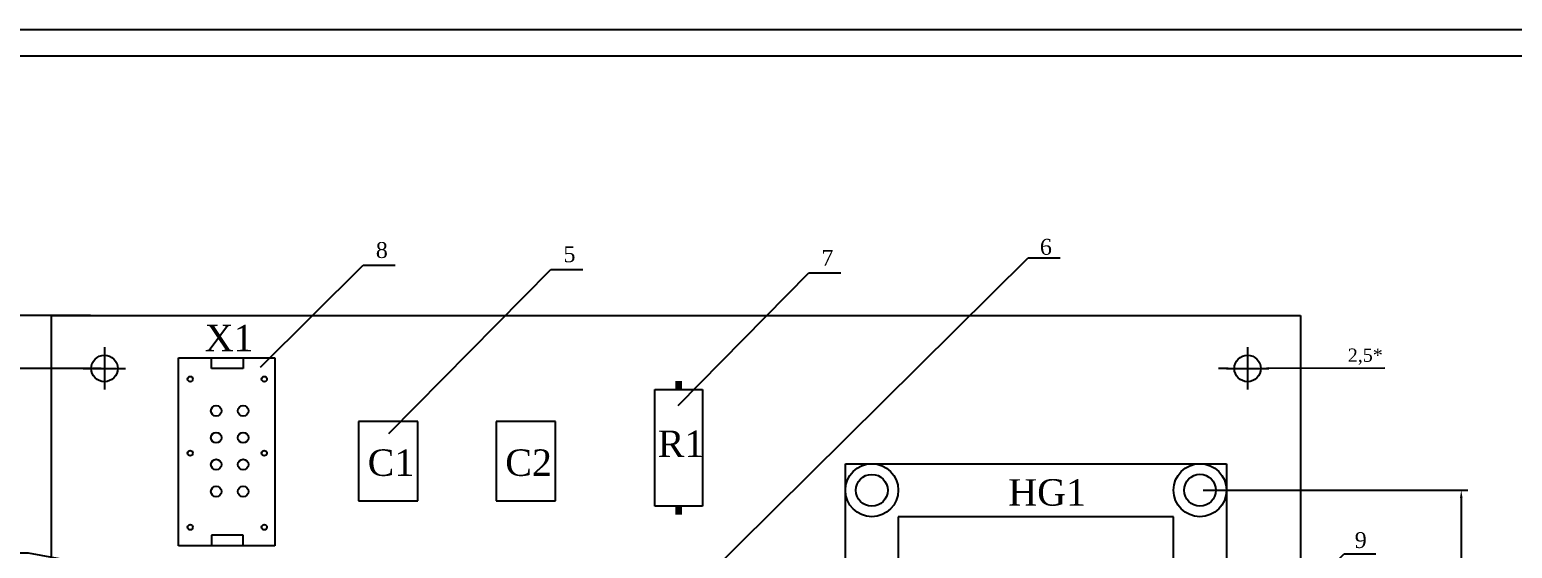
# Model space of a CAD drawing. Header units: millimetres. Extents: x 10 to 851, y 10 to 604.
# Drawn here: x 153.7 to 433.9, y 506 to 604 of the extents above; entities that cross this region are included whole.
import ezdxf
from ezdxf import colors
from ezdxf.entities.mleader import LeaderData, LeaderLine
from ezdxf.math import Vec2, Vec3

# ---------------------------------------------------------------- set-up
doc = ezdxf.new("R2010")
doc.units = ezdxf.units.MM
doc.header["$LTSCALE"] = 0.025
doc.styles.add('Annotative', font='times.ttf')
doc.styles.get("Standard").update_dxf_attribs({"font": 'times.ttf'})
doc.dimstyles.new('ISO-25', dxfattribs={"dimtxt": 2.5, "dimasz": 2.5, "dimexe": 1.25, "dimexo": 0.625, "dimtad": 1, "dimtxsty": 'Standard', "dimcen": 2.5, "dimadec": 0, "dimazin": 0, "dimtfac": 1, "dimtmove": 0, "dimatfit": 3, "dimfxl": 1, "dimarcsym": 0})

# ---------------------------------------------------------------- blocks, each defined once
blk = doc.blocks.new('*D29')
at = {"color": 0, "linetype": 'Continuous', "lineweight": -2, "transparency": 16777216}
for p, q in [((157.2, 550.01), (124.53, 550.27)), ((125.77, 548.76), (124.24, 351.76)), ((155.64, 350.01), (122.97, 350.27))]:
    blk.add_line(p, q, dxfattribs=at)
at = {"color": 0, "linetype": 'Continuous', "lineweight": 100, "transparency": 16777216}
for points in [[(125.52, 548.76), (126.02, 548.75), (125.78, 550.26)], [(123.99, 351.76), (124.49, 351.75), (124.22, 350.26)]]:
    blk.add_solid(points, dxfattribs=at)
at = {"layer": 'Defpoints', "color": 0, "linetype": 'Continuous', "lineweight": 100, "transparency": 16777216}
for p in [(157.82, 550.01), (124.22, 350.26), (156.27, 350.01)]:
    blk.add_point(p, dxfattribs=at)
at = {"color": 0, "linetype": 'Continuous', "lineweight": 100, "transparency": 16777216, "insert": (122.82, 450.27), "char_height": 2.5, "attachment_point": 5, "rotation": 89.5534}
blk.add_mtext('100,0*', dxfattribs=at)
blk = doc.blocks.new('*D31')
at = {"color": 0, "linetype": 'Continuous', "lineweight": -2, "transparency": 16777216}
for p, q in [((165.2, 550.01), (148.8, 550.01)), ((150.05, 541.51), (150.05, 548.51)), ((167.2, 540.01), (148.8, 540.01))]:
    blk.add_line(p, q, dxfattribs=at)
at = {"color": 0, "linetype": 'Continuous', "lineweight": 100, "transparency": 16777216}
for points in [[(149.8, 548.51), (150.3, 548.51), (150.05, 550.01)], [(149.8, 541.51), (150.3, 541.51), (150.05, 540.01)]]:
    blk.add_solid(points, dxfattribs=at)
at = {"layer": 'Defpoints', "color": 0, "linetype": 'Continuous', "lineweight": 100, "transparency": 16777216}
for p in [(150.05, 550.01), (165.82, 550.01), (167.82, 540.01)]:
    blk.add_point(p, dxfattribs=at)
at = {"linetype": 'Continuous', "lineweight": 100, "transparency": 16777216, "insert": (147.87, 545.01), "char_height": 2.5, "attachment_point": 5, "rotation": 90}
blk.add_mtext('5,0*', dxfattribs=at)
blk = doc.blocks.new('*D32')
at = {"color": 0, "linetype": 'Continuous', "lineweight": -2, "transparency": 16777216}
for p, q in [((379.82, 540), (378.32, 540)), ((381.32, 540), (386.32, 540.01)), ((409.76, 540.05), (387.82, 540.01))]:
    blk.add_line(p, q, dxfattribs=at)
at = {"color": 0, "linetype": 'Continuous', "lineweight": 100, "transparency": 16777216}
for points in [[(379.82, 540.25), (379.82, 539.75), (381.32, 540)], [(387.82, 540.26), (387.82, 539.76), (386.32, 540.01)]]:
    blk.add_solid(points, dxfattribs=at)
at = {"layer": 'Defpoints', "color": 0, "linetype": 'Continuous', "lineweight": 100, "transparency": 16777216}
for p in [(381.32, 540), (386.32, 540.01)]:
    blk.add_point(p, dxfattribs=at)
at = {"color": 0, "linetype": 'Continuous', "lineweight": 100, "transparency": 16777216, "insert": (406.07, 542.22), "char_height": 2.5, "attachment_point": 5, "rotation": 0.0866}
blk.add_mtext('2,5*', dxfattribs=at)
blk = doc.blocks.new('_None')
blk = doc.blocks.new('*D89')
at = {"layer": 'Defpoints', "color": 0, "linetype": 'Continuous', "lineweight": -2, "transparency": 16777216}
for p, q in [((375.46, 517.01), (425.45, 517.01)), ((424.2, 515.51), (424.2, 368.5)), ((375.45, 367), (425.45, 367))]:
    blk.add_line(p, q, dxfattribs=at)
at = {"layer": 'Defpoints', "color": 0, "linetype": 'Continuous', "lineweight": 100, "transparency": 16777216}
for p in [(374.84, 517.01), (374.82, 367), (424.2, 367)]:
    blk.add_point(p, dxfattribs=at)
for points in [[(423.95, 515.51), (424.45, 515.51), (424.2, 517.01)], [(423.95, 368.5), (424.45, 368.5), (424.2, 367)]]:
    blk.add_solid(points, dxfattribs=at)
at = {"layer": 'Defpoints', "color": 0, "linetype": 'Continuous', "lineweight": 100, "transparency": 16777216, "insert": (422.02, 442), "char_height": 2.5, "attachment_point": 5, "rotation": 90, "style": 'Annotative'}
blk.add_mtext('75,0*', dxfattribs=at)
blk = doc.blocks.new('*D107')
at = {"color": 0, "linetype": 'Continuous', "lineweight": -2, "transparency": 16777216}
for p, q in [((375.46, 517.01), (425.45, 517.01)), ((424.2, 515.51), (424.2, 368.5)), ((375.45, 367), (425.45, 367))]:
    blk.add_line(p, q, dxfattribs=at)
at = {"color": 0, "linetype": 'Continuous', "lineweight": 100, "transparency": 16777216}
for points in [[(423.95, 515.51), (424.45, 515.51), (424.2, 517.01)], [(423.95, 368.5), (424.45, 368.5), (424.2, 367)]]:
    blk.add_solid(points, dxfattribs=at)
at = {"layer": 'Defpoints', "color": 0, "linetype": 'Continuous', "lineweight": 100, "transparency": 16777216}
for p in [(374.84, 517.01), (374.82, 367), (424.2, 367)]:
    blk.add_point(p, dxfattribs=at)
at = {"color": 0, "linetype": 'Continuous', "lineweight": 100, "transparency": 16777216, "insert": (422.02, 442), "char_height": 2.5, "attachment_point": 5, "rotation": 90, "style": 'Annotative'}
blk.add_mtext('75,0*', dxfattribs=at)
blk = doc.blocks.new('*D111')
at = {"color": 0, "linetype": 'Continuous', "lineweight": -2, "transparency": 16777216}
for p, q in [((379.82, 540), (378.32, 540)), ((381.32, 540), (386.32, 540.01)), ((409.76, 540.05), (387.82, 540.01))]:
    blk.add_line(p, q, dxfattribs=at)
at = {"color": 0, "linetype": 'Continuous', "lineweight": 100, "transparency": 16777216}
for points in [[(379.82, 540.25), (379.82, 539.75), (381.32, 540)], [(387.82, 540.26), (387.82, 539.76), (386.32, 540.01)]]:
    blk.add_solid(points, dxfattribs=at)
at = {"layer": 'Defpoints', "color": 0, "linetype": 'Continuous', "lineweight": 100, "transparency": 16777216}
for p in [(381.32, 540), (386.32, 540.01)]:
    blk.add_point(p, dxfattribs=at)
at = {"color": 0, "linetype": 'Continuous', "lineweight": 100, "transparency": 16777216, "insert": (406.07, 542.22), "char_height": 2.5, "attachment_point": 5, "rotation": 0.0866}
blk.add_mtext('2,5*', dxfattribs=at)
blk = doc.blocks.new('*D112')
at = {"color": 0, "linetype": 'Continuous', "lineweight": -2, "transparency": 16777216}
for p, q in [((165.2, 550.01), (148.8, 550.01)), ((150.05, 541.51), (150.05, 548.51)), ((167.2, 540.01), (148.8, 540.01))]:
    blk.add_line(p, q, dxfattribs=at)
at = {"color": 0, "linetype": 'Continuous', "lineweight": 100, "transparency": 16777216}
for points in [[(149.8, 548.51), (150.3, 548.51), (150.05, 550.01)], [(149.8, 541.51), (150.3, 541.51), (150.05, 540.01)]]:
    blk.add_solid(points, dxfattribs=at)
at = {"layer": 'Defpoints', "color": 0, "linetype": 'Continuous', "lineweight": 100, "transparency": 16777216}
for p in [(150.05, 550.01), (165.82, 550.01), (167.82, 540.01)]:
    blk.add_point(p, dxfattribs=at)
at = {"linetype": 'Continuous', "lineweight": 100, "transparency": 16777216, "insert": (147.87, 545.01), "char_height": 2.5, "attachment_point": 5, "rotation": 90}
blk.add_mtext('5,0*', dxfattribs=at)
blk = doc.blocks.new('*D114')
at = {"color": 0, "linetype": 'Continuous', "lineweight": -2, "transparency": 16777216}
for p, q in [((157.2, 550.01), (124.53, 550.27)), ((125.77, 548.76), (124.24, 351.76)), ((155.64, 350.01), (122.97, 350.27))]:
    blk.add_line(p, q, dxfattribs=at)
at = {"color": 0, "linetype": 'Continuous', "lineweight": 100, "transparency": 16777216}
for points in [[(125.52, 548.76), (126.02, 548.75), (125.78, 550.26)], [(123.99, 351.76), (124.49, 351.75), (124.22, 350.26)]]:
    blk.add_solid(points, dxfattribs=at)
at = {"layer": 'Defpoints', "color": 0, "linetype": 'Continuous', "lineweight": 100, "transparency": 16777216}
for p in [(157.82, 550.01), (124.22, 350.26), (156.27, 350.01)]:
    blk.add_point(p, dxfattribs=at)
at = {"color": 0, "linetype": 'Continuous', "lineweight": 100, "transparency": 16777216, "insert": (122.82, 450.27), "char_height": 2.5, "attachment_point": 5, "rotation": 89.5534}
blk.add_mtext('100,0*', dxfattribs=at)

msp = doc.modelspace()

# ---------------------------------------------------------------- linework, layer by layer
for p, q in [((10, 604), (851, 604)), ((846, 599), (30, 599)), ((157.82454, 550.00598), (393.82454, 550.00598)), ((157.82454, 372.00598), (157.82454, 550.00598)), ((157.82454, 372.00598), (157.82454, 550.00598)), ((157.82454, 550.00598), (393.82454, 550.00598)), ((393.82454, 550.00598), (393.82454, 350.00598)), ((393.82454, 550.00598), (393.82454, 350.00598)), ((167.82454, 544.00598), (167.82454, 536.00598)), ((167.82454, 544.00598), (167.82454, 536.00598)), ((383.82454, 544.00598), (383.82454, 536.00598)), ((383.82454, 544.00598), (383.82454, 536.00598)), ((181.82454, 506.48598), (181.82454, 542.00598)), ((181.82454, 542.00598), (200.02454, 542.00598)), ((181.82454, 542.00598), (200.02454, 542.00598)), ((181.82454, 506.48598), (181.82454, 542.00598)), ((188.02454, 540.00598), (188.02454, 542.00598)), ((188.02454, 540.00598), (188.02454, 542.00598)), ((194.02454, 542.00598), (194.02454, 540.00598)), ((194.02454, 542.00598), (194.02454, 540.00598)), ((200.02454, 542.00598), (200.02454, 506.48598)), ((200.02454, 542.00598), (200.02454, 506.48598)), ((163.82454, 540.00598), (171.82454, 540.00598)), ((163.82454, 540.00598), (171.82454, 540.00598)), ((194.02454, 540.00598), (188.02454, 540.00598)), ((194.02454, 540.00598), (188.02454, 540.00598)), ((379.82454, 540.00598), (387.82454, 540.00598)), ((379.82454, 540.00598), (387.82454, 540.00598)), ((271.82454, 514.00598), (271.82454, 536.00598)), ((271.82454, 536.00598), (280.82454, 536.00598)), ((271.82454, 536.00598), (280.82454, 536.00598)), ((271.82454, 514.00598), (271.82454, 536.00598)), ((280.82454, 536.00598), (280.82454, 514.00598)), ((280.82454, 536.00598), (280.82454, 514.00598)), ((215.82454, 530.00598), (215.82454, 515.00598)), ((227.02454, 530.00598), (215.82454, 530.00598)), ((227.02454, 530.00598), (215.82454, 530.00598)), ((215.82454, 530.00598), (215.82454, 515.00598)), ((227.02454, 515.00598), (227.02454, 530.00598)), ((227.02454, 515.00598), (227.02454, 530.00598)), ((241.82454, 530.00598), (241.82454, 515.00598)), ((253.02454, 530.00598), (241.82454, 530.00598)), ((253.02454, 530.00598), (241.82454, 530.00598)), ((241.82454, 530.00598), (241.82454, 515.00598)), ((253.02454, 515.00598), (253.02454, 530.00598)), ((253.02454, 515.00598), (253.02454, 530.00598)), ((307.82454, 362.00598), (307.82454, 522.00598)), ((307.82454, 522.00598), (379.82454, 522.00598)), ((307.82454, 522.00598), (379.82454, 522.00598)), ((307.82454, 362.00598), (307.82454, 522.00598)), ((379.82454, 522.00598), (379.82454, 362.00598)), ((379.82454, 522.00598), (379.82454, 362.00598)), ((215.82454, 515.00598), (227.02454, 515.00598)), ((215.82454, 515.00598), (227.02454, 515.00598)), ((241.82454, 515.00598), (253.02454, 515.00598)), ((241.82454, 515.00598), (253.02454, 515.00598)), ((280.82454, 514.00598), (271.82454, 514.00598)), ((280.82454, 514.00598), (271.82454, 514.00598)), ((369.82454, 512.00598), (317.82454, 512.00598)), ((317.82454, 512.00598), (317.82454, 372.00598)), ((317.82454, 512.00598), (317.82454, 372.00598)), ((369.82454, 512.00598), (317.82454, 512.00598)), ((369.82454, 372.00598), (369.82454, 512.00598)), ((369.82454, 372.00598), (369.82454, 512.00598)), ((194.02445, 508.48598), (188.02445, 508.48598)), ((188.02445, 508.48598), (188.02445, 506.48598)), ((188.02445, 508.48598), (188.02445, 506.48598)), ((194.02445, 508.48598), (188.02445, 508.48598)), ((194.02445, 506.48598), (194.02445, 508.48598)), ((194.02445, 506.48598), (194.02445, 508.48598)), ((200.02454, 506.48598), (181.82454, 506.48598)), ((200.02454, 506.48598), (181.82454, 506.48598))]:
    msp.add_line(p, q)
at = {"linetype": 'Continuous', "lineweight": 100}
for p, q in [((276.32454, 536.00598), (276.32454, 537.60598)), ((276.32454, 536.00598), (276.32454, 537.60598)), ((276.32454, 512.40598), (276.32454, 514.00598)), ((276.32454, 512.40598), (276.32454, 514.00598))]:
    msp.add_line(p, q, dxfattribs=at)
for centre, radius in [((167.82454, 540.00598), 2.5), ((167.82454, 540.00598), 2.5), ((383.82454, 540.00598), 2.5), ((383.82454, 540.00598), 2.5), ((184.02454, 538.00598), 0.5), ((184.02454, 538.00598), 0.5), ((198.02454, 538.00598), 0.5), ((198.02454, 538.00598), 0.5), ((188.94454, 532.00598), 1), ((188.94454, 532.00598), 1), ((194.02454, 532.00598), 1), ((194.02454, 532.00598), 1), ((188.94454, 526.92598), 1), ((188.94454, 526.92598), 1), ((194.02454, 526.92598), 1), ((194.02454, 526.92598), 1), ((184.02454, 524.00598), 0.5), ((184.02454, 524.00598), 0.5), ((198.02454, 524.00598), 0.5), ((198.02454, 524.00598), 0.5), ((188.94454, 521.84598), 1), ((188.94454, 521.84598), 1), ((194.02454, 521.84598), 1), ((194.02454, 521.84598), 1), ((312.82454, 516.99826), 5), ((312.82454, 516.99826), 5), ((374.83598, 517.00505), 5.00092), ((374.83598, 517.00505), 5.00092), ((312.82454, 516.99826), 3), ((312.82454, 516.99826), 3), ((374.83598, 517.00505), 3), ((374.83598, 517.00505), 3), ((188.94454, 516.76598), 1), ((188.94454, 516.76598), 1), ((194.02454, 516.76598), 1), ((194.02454, 516.76598), 1), ((184.02454, 510.00598), 0.5), ((184.02454, 510.00598), 0.5), ((198.02454, 510.00598), 0.5), ((198.02454, 510.00598), 0.5)]:
    msp.add_circle(centre, radius)

# ---------------------------------------------------------------- texts
at = {"linetype": 'Continuous', "lineweight": 100, "char_height": 3, "attachment_point": 1}
for s, insert in [('8', (219.0979, 563.87393)), ('6', (344.58519, 564.47831)), ('5', (254.5566, 563.07996)), ('7', (303.3063, 562.39763)), ('9', (404.07642, 509.08844))]:
    msp.add_mtext_dynamic_manual_height_columns(s, width=8.1090886, gutter_width=25, heights=[0], dxfattribs=dict(at, insert=insert))
at = {"char_height": 5, "attachment_point": 1}
for s, insert in [('X1', (186.76565, 548.26105)), ('X1', (186.76565, 548.26105)), ('R1', (272.36464, 528.28134)), ('R1', (272.36464, 528.28134)), ('C1', (217.55878, 524.71447)), ('C1', (217.55878, 524.71447)), ('C2', (243.55878, 524.71447)), ('C2', (243.55878, 524.71447)), ('HG1', (338.61587, 519.09007)), ('HG1', (338.61587, 519.09007))]:
    msp.add_mtext_dynamic_manual_height_columns(s, width=8.0317859, gutter_width=25, heights=[0], dxfattribs=dict(at, insert=insert))

# ---------------------------------------------------------------- dimensions: what is measured, and where the dimension line sits
at = {"linetype": 'Continuous', "lineweight": 100}
for picture in ['*D29', '*D114']:
    dim = msp.add_aligned_dim(p1=(157.82454, 550.00598), p2=(156.26543, 350.00598), distance=-32.04204, text='100,0*', dimstyle='ISO-25', override={"dimasz": 1.5}, dxfattribs=at)
    dim.commit()
    dim.dimension.update_dxf_attribs({"geometry": picture, "text_midpoint": (122.82167, 450.27277)})
for base, p1, p2, text, override, picture, middle in [((150.05046, 550.00598), (167.82454, 540.00598), (165.82454, 550.00598), '5,0*', {"dimasz": 1.5, "dimclrt": 256}, '*D31', (147.86814, 545.00598)), ((150.05046, 550.00598), (167.82454, 540.00598), (165.82454, 550.00598), '5,0*', {"dimasz": 1.5, "dimclrt": 256}, '*D112', (147.86814, 545.00598)), ((424.1979, 366.99826), (374.83598, 517.00505), (374.82454, 366.99826), '75,0*', {"dimasz": 1.5, "dimtxsty": 'Annotative'}, '*D107', (422.01558, 442.00165))]:
    dim = msp.add_linear_dim(base=base, p1=p1, p2=p2, angle=90, text=text, dimstyle='ISO-25', override=override, dxfattribs=at)
    dim.commit()
    dim.dimension.update_dxf_attribs({"geometry": picture, "text_midpoint": middle})
for picture in ['*D32', '*D111']:
    dim = msp.add_diameter_dim_2p(p1=(381.32454, 540.0022), p2=(386.32454, 540.00976), text='2,5*', dimstyle='ISO-25', override={"dimasz": 1.5, "dimsah": 1}, dxfattribs=at)
    dim.commit()
    dim.dimension.update_dxf_attribs({"geometry": picture, "text_midpoint": (406.07647, 540.03961), "dimtype": 163})
at = {"layer": 'Defpoints', "linetype": 'Continuous', "lineweight": 100}
dim = msp.add_linear_dim(base=(424.1979, 366.99826), p1=(374.83598, 517.00505), p2=(374.82454, 366.99826), angle=90, text='75,0*', dimstyle='ISO-25', override={"dimasz": 1.5, "dimtxsty": 'Annotative'}, dxfattribs=at)
dim.commit()
dim.dimension.update_dxf_attribs({"geometry": '*D89', "text_midpoint": (422.01558, 442.00165)})

# ---------------------------------------------------------------- leaders
at = {"linetype": 'Continuous', "lineweight": 100}
ml = msp.add_multileader_mtext('Standard', dxfattribs=at)
ml.set_content('', color=256)
ml.set_leader_properties()
ml.set_arrow_properties(name='NONE')
ml.build(insert=Vec2(0, 0))
ml.multileader.update_dxf_attribs({"text_right_attachment_type": 6, "dogleg_length": 3, "arrow_head_size": 8})
ctx = ml.context
ctx.base_point, ctx.char_height, ctx.arrow_head_size, ctx.landing_gap_size, ctx.plane_origin = Vec3(222.73491, 559.51452), 8, 8, 4, Vec3(197.33386, 540.2603)
ctx.right_attachment = 6
notes = []
notes.append((ctx, [(0, (1, 1, 0), (216.73491, 559.51452), (1, 0), 6, [(0, [(197.33386, 540.2603)], 0, [])])]))
ctx.mtext.insert, ctx.mtext.flow_direction = Vec3(226.73491, 563.51452), 5
ml = msp.add_multileader_mtext('Standard', dxfattribs=at)
ml.set_content('', color=256)
ml.set_leader_properties()
ml.set_arrow_properties(name='NONE')
ml.build(insert=Vec2(0, 0))
ml.multileader.update_dxf_attribs({"text_right_attachment_type": 6, "dogleg_length": 3, "arrow_head_size": 8})
ctx = ml.context
ctx.base_point, ctx.char_height, ctx.arrow_head_size, ctx.landing_gap_size, ctx.plane_origin = Vec3(222.73491, 559.51452), 8, 8, 4, Vec3(197.33386, 540.2603)
ctx.right_attachment = 6
notes.append((ctx, [(0, (1, 1, 0), (216.73491, 559.51452), (1, 0), 6, [(0, [(197.33386, 540.2603)], 0, [])])]))
ctx.mtext.insert, ctx.mtext.flow_direction = Vec3(226.73491, 563.51452), 5
ml = msp.add_multileader_mtext('Standard', dxfattribs=at)
ml.set_content('', color=256)
ml.set_leader_properties()
ml.set_arrow_properties(name='NONE')
ml.build(insert=Vec2(0, 0))
ml.multileader.update_dxf_attribs({"text_right_attachment_type": 6, "dogleg_length": 3, "arrow_head_size": 8})
ctx = ml.context
ctx.base_point, ctx.char_height, ctx.arrow_head_size, ctx.landing_gap_size, ctx.plane_origin = Vec3(348.38571, 560.91493), 8, 8, 4, Vec3(279.32976, 498.4994)
ctx.right_attachment = 6
notes.append((ctx, [(0, (1, 1, 0), (342.38571, 560.91493), (1, 0), 6, [(0, [(279.32976, 498.4994)], 0, [])])]))
ctx.mtext.insert, ctx.mtext.flow_direction = Vec3(352.38571, 564.91493), 5
ml = msp.add_multileader_mtext('Standard', dxfattribs=at)
ml.set_content('', color=256)
ml.set_leader_properties()
ml.set_arrow_properties(name='NONE')
ml.build(insert=Vec2(0, 0))
ml.multileader.update_dxf_attribs({"text_right_attachment_type": 6, "dogleg_length": 3, "arrow_head_size": 8})
ctx = ml.context
ctx.base_point, ctx.char_height, ctx.arrow_head_size, ctx.landing_gap_size, ctx.plane_origin = Vec3(348.38571, 560.91493), 8, 8, 4, Vec3(279.32976, 498.4994)
ctx.right_attachment = 6
notes.append((ctx, [(0, (1, 1, 0), (342.38571, 560.91493), (1, 0), 6, [(0, [(279.32976, 498.4994)], 0, [])])]))
ctx.mtext.insert, ctx.mtext.flow_direction = Vec3(352.38571, 564.91493), 5
ml = msp.add_multileader_mtext('Standard', dxfattribs=at)
ml.set_content('', color=256)
ml.set_leader_properties()
ml.set_arrow_properties(name='NONE')
ml.build(insert=Vec2(0, 0))
ml.multileader.update_dxf_attribs({"text_right_attachment_type": 6, "dogleg_length": 3, "arrow_head_size": 8})
ctx = ml.context
ctx.base_point, ctx.char_height, ctx.arrow_head_size, ctx.landing_gap_size, ctx.plane_origin = Vec3(258.19361, 558.72056), 8, 8, 4, Vec3(221.54869, 527.72505)
ctx.right_attachment = 6
notes.append((ctx, [(0, (1, 1, 0), (252.19361, 558.72056), (1, 0), 6, [(0, [(221.54869, 527.72505)], 0, [])])]))
ctx.mtext.insert, ctx.mtext.flow_direction = Vec3(262.19361, 562.72056), 5
ml = msp.add_multileader_mtext('Standard', dxfattribs=at)
ml.set_content('', color=256)
ml.set_leader_properties()
ml.set_arrow_properties(name='NONE')
ml.build(insert=Vec2(0, 0))
ml.multileader.update_dxf_attribs({"text_right_attachment_type": 6, "dogleg_length": 3, "arrow_head_size": 8})
ctx = ml.context
ctx.base_point, ctx.char_height, ctx.arrow_head_size, ctx.landing_gap_size, ctx.plane_origin = Vec3(258.19361, 558.72056), 8, 8, 4, Vec3(221.54869, 527.72505)
ctx.right_attachment = 6
notes.append((ctx, [(0, (1, 1, 0), (252.19361, 558.72056), (1, 0), 6, [(0, [(221.54869, 527.72505)], 0, [])])]))
ctx.mtext.insert, ctx.mtext.flow_direction = Vec3(262.19361, 562.72056), 5
ml = msp.add_multileader_mtext('Standard', dxfattribs=at)
ml.set_content('', color=256)
ml.set_leader_properties()
ml.set_arrow_properties(name='NONE')
ml.build(insert=Vec2(0, 0))
ml.multileader.update_dxf_attribs({"text_right_attachment_type": 6, "dogleg_length": 3, "arrow_head_size": 8})
ctx = ml.context
ctx.base_point, ctx.char_height, ctx.arrow_head_size, ctx.landing_gap_size, ctx.plane_origin = Vec3(306.94331, 558.03822), 8, 8, 4, Vec3(276.21474, 532.97823)
ctx.right_attachment = 6
notes.append((ctx, [(0, (1, 1, 0), (300.94331, 558.03822), (1, 0), 6, [(0, [(276.21474, 532.97823)], 0, [])])]))
ctx.mtext.insert, ctx.mtext.flow_direction = Vec3(310.94331, 562.03822), 5
ml = msp.add_multileader_mtext('Standard', dxfattribs=at)
ml.set_content('', color=256)
ml.set_leader_properties()
ml.set_arrow_properties(name='NONE')
ml.build(insert=Vec2(0, 0))
ml.multileader.update_dxf_attribs({"text_right_attachment_type": 6, "dogleg_length": 3, "arrow_head_size": 8})
ctx = ml.context
ctx.base_point, ctx.char_height, ctx.arrow_head_size, ctx.landing_gap_size, ctx.plane_origin = Vec3(306.94331, 558.03822), 8, 8, 4, Vec3(276.21474, 532.97823)
ctx.right_attachment = 6
notes.append((ctx, [(0, (1, 1, 0), (300.94331, 558.03822), (1, 0), 6, [(0, [(276.21474, 532.97823)], 0, [])])]))
ctx.mtext.insert, ctx.mtext.flow_direction = Vec3(310.94331, 562.03822), 5
ml = msp.add_multileader_mtext('Standard', dxfattribs=at)
ml.set_content('', color=256)
ml.set_leader_properties()
ml.set_arrow_properties(name='NONE')
ml.build(insert=Vec2(0, 0))
ml.multileader.update_dxf_attribs({"text_right_attachment_type": 6, "dogleg_length": 3, "arrow_head_size": 8})
ctx = ml.context
ctx.base_point, ctx.char_height, ctx.arrow_head_size, ctx.landing_gap_size, ctx.plane_origin = Vec3(139.44435, 509.08999), 8, 8, 4, Vec3(219.26239, 493.19732)
ctx.right_attachment, ctx.text_align_type = 6, 2
notes.append((ctx, [(0, (1, 1, 0), (153.44435, 505.08999), (-1, 0), 6, [(0, [(218.79842, 493.19732)], 0, [])])]))
ctx.mtext.insert, ctx.mtext.alignment, ctx.mtext.flow_direction = Vec3(143.44435, 513.08999), 3, 5
ml = msp.add_multileader_mtext('Standard', dxfattribs=at)
ml.set_content('', color=256)
ml.set_leader_properties()
ml.set_arrow_properties(name='NONE')
ml.build(insert=Vec2(0, 0))
ml.multileader.update_dxf_attribs({"text_right_attachment_type": 6, "dogleg_length": 3, "arrow_head_size": 8})
ctx = ml.context
ctx.base_point, ctx.char_height, ctx.arrow_head_size, ctx.landing_gap_size, ctx.plane_origin = Vec3(408.09335, 504.95684), 8, 8, 4, Vec3(375.53134, 478.22963)
ctx.right_attachment = 6
notes.append((ctx, [(0, (1, 1, 0), (402.09335, 504.95684), (1, 0), 6, [(0, [(375.53134, 478.22963)], 0, [])])]))
ctx.mtext.insert, ctx.mtext.flow_direction = Vec3(412.09335, 508.95684), 5
ml = msp.add_multileader_mtext('Standard', dxfattribs=at)
ml.set_content('', color=256)
ml.set_leader_properties()
ml.set_arrow_properties(name='NONE')
ml.build(insert=Vec2(0, 0))
ml.multileader.update_dxf_attribs({"text_right_attachment_type": 6, "dogleg_length": 3, "arrow_head_size": 8})
ctx = ml.context
ctx.base_point, ctx.char_height, ctx.arrow_head_size, ctx.landing_gap_size, ctx.plane_origin = Vec3(408.09335, 504.95684), 8, 8, 4, Vec3(375.53134, 478.22963)
ctx.right_attachment = 6
notes.append((ctx, [(0, (1, 1, 0), (402.09335, 504.95684), (1, 0), 6, [(0, [(375.53134, 478.22963)], 0, [])])]))
ctx.mtext.insert, ctx.mtext.flow_direction = Vec3(412.09335, 508.95684), 5
for ctx, leaders in notes:
    for number, flags, end, landing, length, lines in leaders:
        leader = LeaderData()
        leader.index, (leader.has_last_leader_line, leader.has_dogleg_vector, leader.attachment_direction) = number, flags
        leader.last_leader_point, leader.dogleg_vector, leader.dogleg_length = Vec3(end), Vec3(landing), length
        for number, points, colour, breaks in lines:
            line = LeaderLine()
            line.index, line.vertices, line.color, line.breaks = number, Vec3.list(points), colors.encode_raw_color(colour), breaks
            leader.lines.append(line)
        ctx.leaders.append(leader)

doc.saveas('drawing.dxf')
